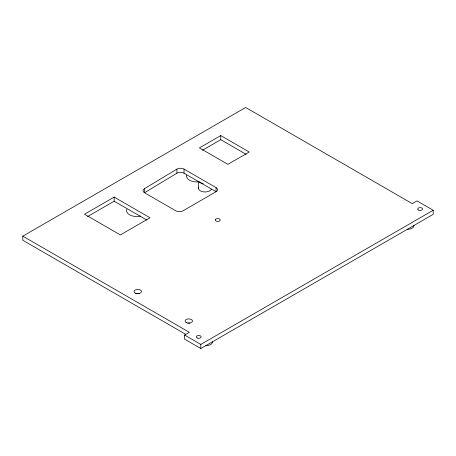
<?xml version="1.0" encoding="UTF-8"?>
<svg xmlns="http://www.w3.org/2000/svg" width="456" height="456" viewBox="0 0 456 456"><rect width="100%" height="100%" fill="white"/><g stroke="black" fill="none" stroke-linecap="round" stroke-linejoin="round"><path stroke-width="0.68" d="M414.042 225.463L413.142 227.401A6.715 3.876 0 0 1 407.328 229.339M144.506 188.636L176.905 169.108A5.033 2.907 0 0 1 184.03 169.108L216.07 187.61L216.07 191.72L182.959 210.837A5.033 2.907 0 0 1 175.839 210.837L144.506 192.745A5.033 2.907 0 0 1 144.506 188.636L144.506 192.745L176.905 173.217A5.033 2.907 0 0 1 184.03 173.217L216.07 191.72A5.033 2.907 0 0 0 216.07 187.61M22.8 236.157L245.681 107.474L412.258 203.644L417.006 200.902L433.2 210.256L433.2 214.366L200.822 348.526L184.623 339.178L184.623 335.063L189.371 332.321L22.8 236.157L22.8 240.266L185.672 334.299M114.182 197.095L84.514 214.229L120.355 234.92L150.024 217.791L114.182 197.095L114.182 201.21L146.992 220.145M220.761 135.569L199.397 147.898L227.88 164.342L249.244 152.013L220.761 135.569L220.761 139.678L246.211 154.373M87.541 216.589L114.182 201.21M202.447 150.252L220.761 139.678M184.623 335.063L200.822 344.417L433.2 210.256M205.804 345.688L209.161 345.169A6.715 3.876 0 0 0 212.519 341.812M200.822 344.417L200.822 348.526M198.32 181.237L198.32 188.089M184.03 169.108L184.03 173.217M176.905 169.108L176.905 173.217M211.521 189.092A6.715 3.876 0 0 1 203.296 191.833A6.715 3.876 0 0 1 198.548 187.085M203.296 183.608A6.715 3.876 0 0 1 199.221 181.801M198.577 181.796A10.072 5.814 0 0 1 186.692 175.087M140.528 216.07A10.072 5.814 0 0 1 130.034 215.072A10.072 5.814 0 0 1 126.945 209.196M135.899 293.818A3.694 2.132 0 0 1 139.593 293.818M187.826 323.07A3.694 2.132 0 0 1 189.736 323.07M215.637 219.319L215.392 219.661A2.434 1.408 0 0 0 216.811 221.32A2.434 1.408 0 0 0 219.849 220.727L220.094 220.385A2.434 1.408 0 0 0 218.675 218.726A2.434 1.408 0 0 0 215.637 219.319M418.426 210.011A2.434 1.408 0 0 0 422.495 209.384A2.434 1.408 0 0 0 419.514 207.662A2.434 1.408 0 0 0 418.426 210.011M197.471 338.095A2.434 1.408 0 0 0 201.119 336.876A2.434 1.408 0 0 0 197.471 335.662A2.434 1.408 0 0 0 197.471 338.095M135.899 293.402A3.694 2.132 0 0 0 141.44 291.555A3.694 2.132 0 0 0 135.899 289.708A3.694 2.132 0 0 0 135.899 293.402M186.168 322.523A3.694 2.132 0 0 0 192.346 321.571A3.694 2.132 0 0 0 187.826 318.961A3.694 2.132 0 0 0 186.168 322.523"/></g></svg>
